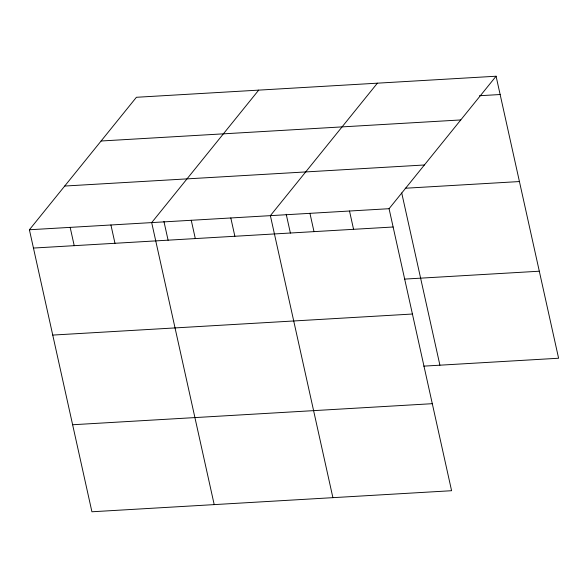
<?xml version="1.0" encoding="UTF-8"?>
<svg xmlns="http://www.w3.org/2000/svg" width="588" height="588" viewBox="0 0 588 588"><rect width="100%" height="100%" fill="white"/><g stroke="black" fill="none" stroke-linecap="round" stroke-linejoin="round"><path stroke-width="0.88" d="M496.081 76.227L389.072 208.703L451.591 490.715L91.919 511.773L29.4 229.761L136.409 97.285L496.081 76.227L558.6 358.239L423.728 366.14M258.698 90.126L151.689 222.602L214.208 504.614M377.386 83.18L270.377 215.649L332.896 497.661M479.455 95.734L500.138 94.528M101.099 141.002L460.764 119.945M64.717 186.043L424.382 164.985M405.235 188.241L519.432 181.552M29.4 229.761L389.072 208.703M33.457 248.055L393.122 226.997M404.434 279.109L539.306 271.215M52.751 335.079L412.416 314.029M72.625 424.749L432.298 403.691M401.729 192.982L439.912 365.192M349.507 211.019L353.564 229.313M309.942 213.334L313.999 231.635M286.224 214.282L290.399 233.105M230.812 217.964L234.869 236.266M191.254 220.287L195.304 238.581M163.934 221.441L168.109 240.271M110.926 224.984L114.983 243.285M70.163 227.372L74.22 245.674"/></g></svg>
